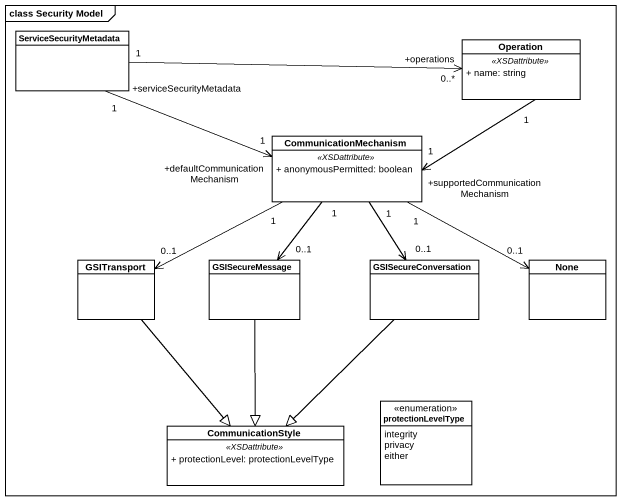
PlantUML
@startuml
mainframe class Security Model
hide circle
hide empty members
skinparam classAttributeIconSize 0
class ServiceSecurityMetadata
class Operation {
  .. <<XSDattribute>> ..
  + name: string
}
class CommunicationMechanism {
  .. <<XSDattribute>> ..
  + anonymousPermitted: boolean
}
class GSITransport
class GSISecureMessage
class GSISecureConversation
class None
enum protectionLevelType {
  integrity
  privacy
  either
}
class CommunicationStyle {
  .. <<XSDattribute>> ..
  + protectionLevel: protectionLevelType
}
ServiceSecurityMetadata "1" -right-> "+operations\n0..*" Operation
ServiceSecurityMetadata "+serviceSecurityMetadata\n1" -right-> "+defaultCommunicationMechanism\n1" CommunicationMechanism
Operation "1" -left-> "+supportedCommunicationMechanism\n1" CommunicationMechanism
CommunicationMechanism "1" -left-> "0..1" GSITransport
CommunicationMechanism "1" --> "0..1" GSISecureMessage
CommunicationMechanism "1" --> "0..1" GSISecureConversation
CommunicationMechanism "1" -right-> "0..1" None
GSITransport --|> CommunicationStyle
GSISecureMessage --|> CommunicationStyle
GSISecureConversation --|> CommunicationStyle
@enduml
